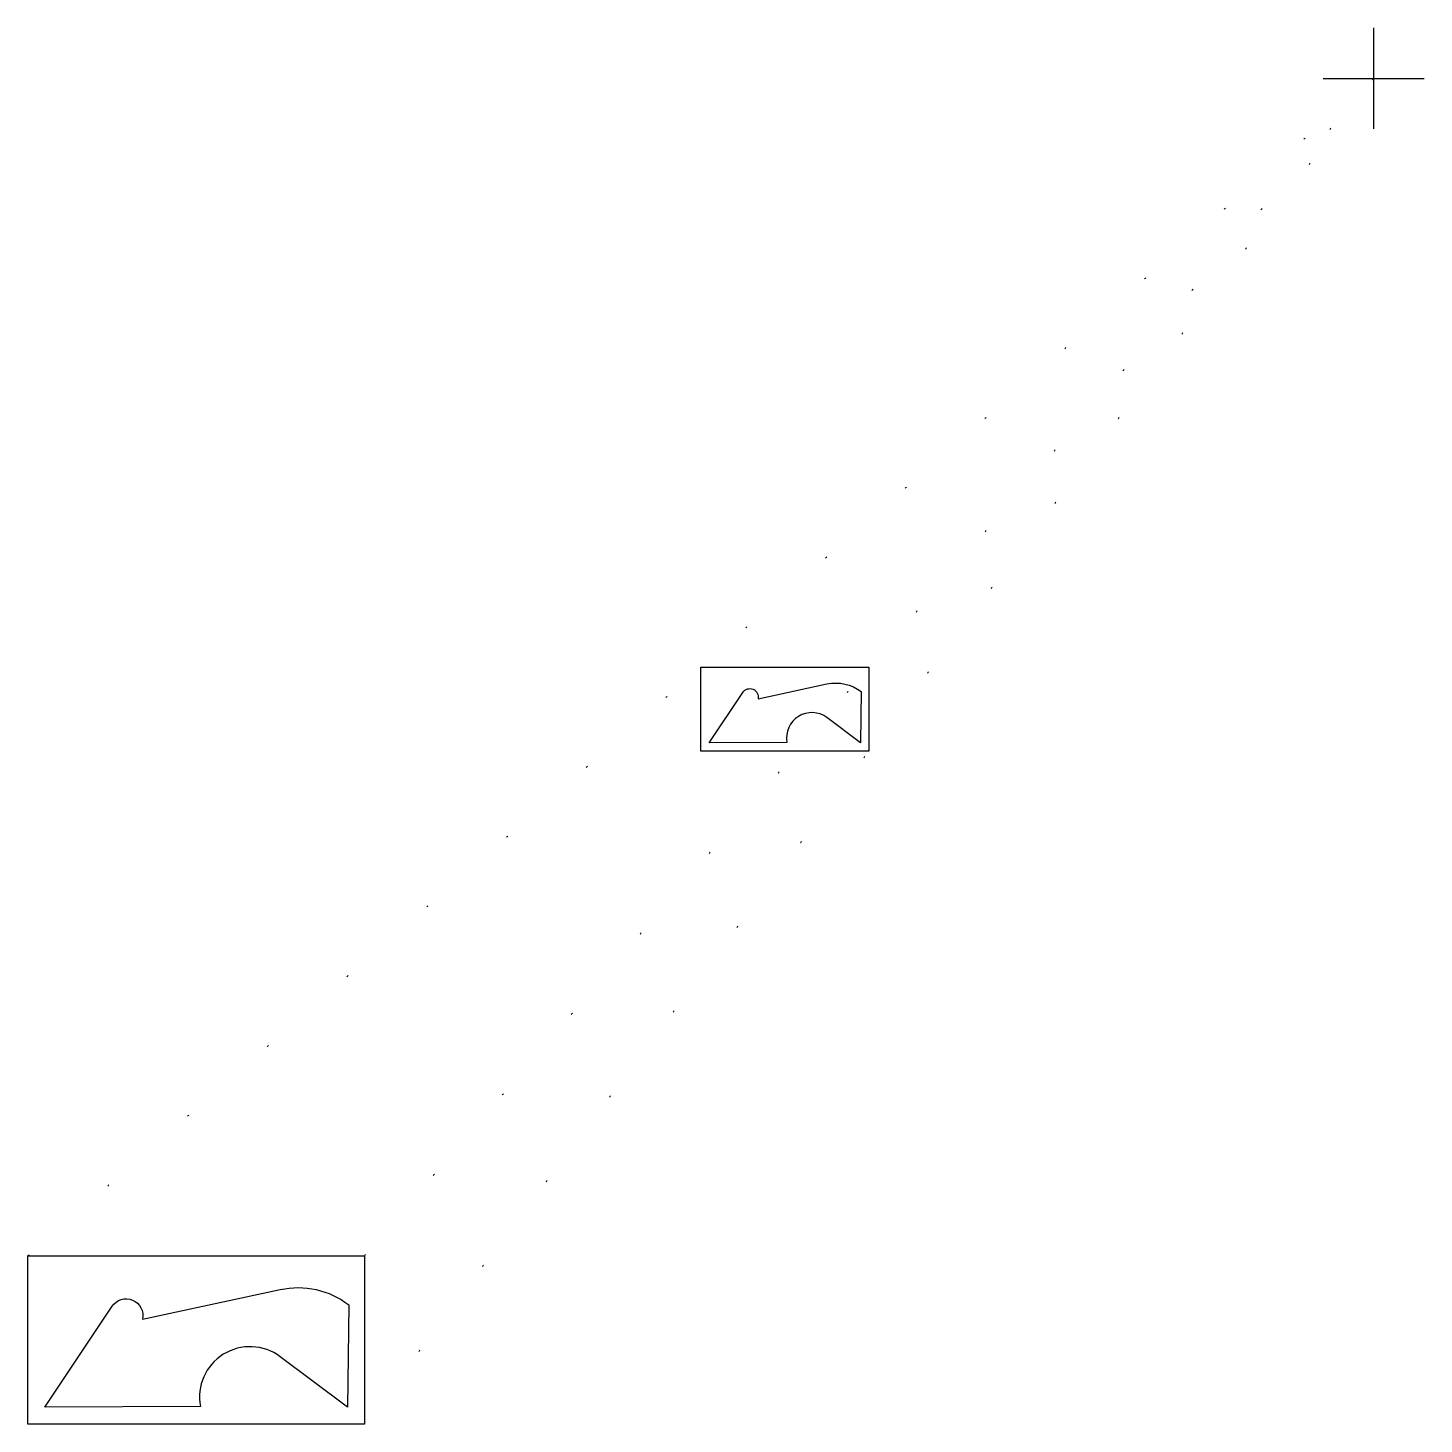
# Model space of a CAD drawing. Header units: millimetres. Extents: x 10 to 93, y 10 to 93.
import ezdxf

# ---------------------------------------------------------------- set-up
doc = ezdxf.new("R2010")
doc.units = ezdxf.units.MM
doc.linetypes.add('DOT', pattern=[6.3, 0.1, -6.2])
doc.layers.get('0').update_dxf_attribs({"lineweight": 25, "true_color": 0xffffff})

msp = doc.modelspace()

# ---------------------------------------------------------------- linework, layer by layer
for p, q in [((90, 93), (90, 87)), ((87, 90), (93, 90)), ((50, 55), (60, 55)), ((50, 50), (50, 55)), ((60, 55), (60, 50)), ((60, 50), (50, 50)), ((10, 20), (30, 20)), ((10, 10), (10, 20)), ((30, 20), (30, 10)), ((30, 10), (10, 10))]:
    msp.add_line(p, q)
at = {"linetype": 'DOT', "lineweight": 13}
for p, q in [((10, 20), (90, 90)), ((30, 20), (90, 90)), ((90, 90), (30, 10))]:
    msp.add_line(p, q, dxfattribs=at)
for points in [[(50.5, 50.5), (52.5, 53.5, -0.823729), (53.406, 53.122), (57.5, 54, -0.2185), (59.536, 53.547), (59.5, 50.5), (57.5, 52, 0.684007), (55.126, 50.524)], [(11, 11), (15, 17, -0.823729), (16.812, 16.244), (25, 18, -0.2185), (29.071, 17.094), (29, 11), (25, 14, 0.684007), (20.251, 11.047)]]:
    msp.add_lwpolyline(points, format="xyb", close=True)

doc.saveas('drawing.dxf')
